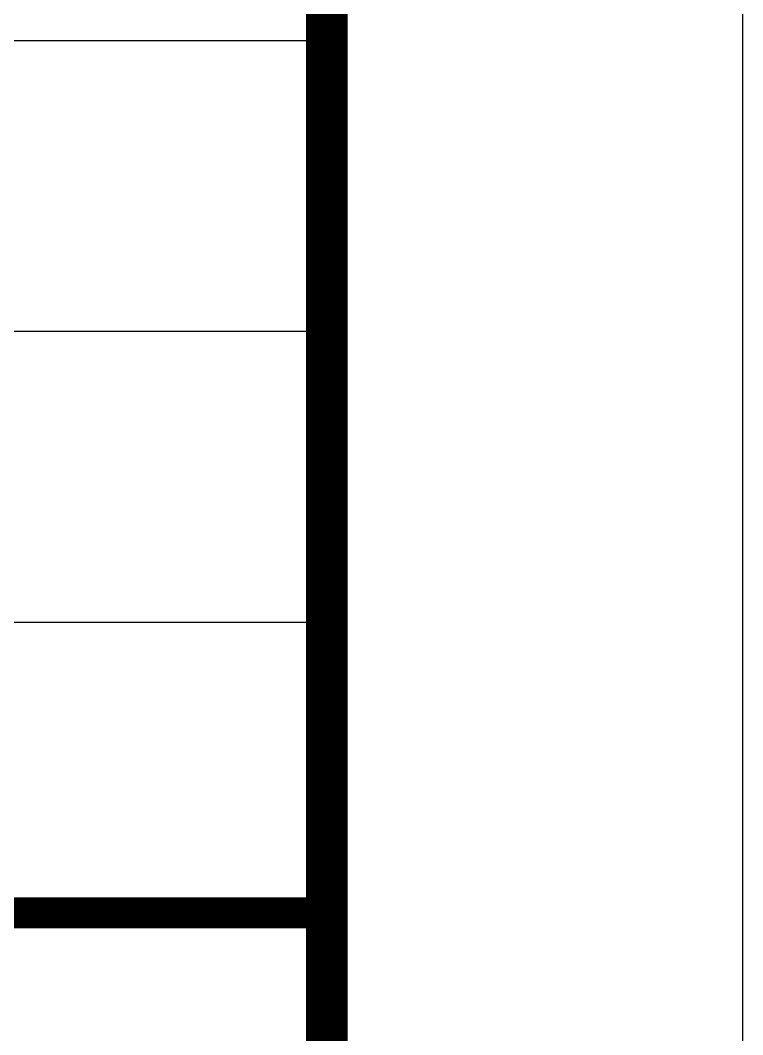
# Model space of a CAD drawing. Header units: millimetres. Extents: x 2359 to 61759, y 2141 to 44141.
# Drawn here: x 60022 to 61759, y 12216 to 14657 of the extents above; entities that cross this region are included whole.
import ezdxf

# ---------------------------------------------------------------- set-up
doc = ezdxf.new("R2010")
doc.units = ezdxf.units.MM
doc.header["$LTSCALE"] = 800

# ---------------------------------------------------------------- blocks, each defined once
blk = doc.blocks.new('AX-TK-HF-20190012-S001-TQ2$0$BZTQ')
at = {"color": 4}
for p, q in [((-50, 114.675), (0, 114.675)), ((-70, 107.675), (0, 107.675)), ((-70, 100.675), (0, 100.675))]:
    blk.add_line(p, q, dxfattribs=at)
at = {"color": 4, "const_width": 0.75}
blk.add_lwpolyline([(-70, 93.675), (0, 93.675)], dxfattribs=at)
blk = doc.blocks.new('AX-TK-HF-20190012-S001-TQ2')
blk.add_blockref('AX-TK-HF-20190012-S001-TQ2$0$BZTQ', (0, 0))
blk = doc.blocks.new('SX-TK-HF-20190012-S001')
blk.add_blockref('AX-TK-HF-20190012-S001-TQ2', (0, 0))
blk = doc.blocks.new('*U3')
at = {"color": 4}
blk.add_lwpolyline([(-584, -10), (10, -10), (10, 410), (-584, 410)], close=True, dxfattribs=at)
at = {"color": 4, "const_width": 1}
blk.add_lwpolyline([(-559, 0), (0, 0), (0, 400), (-559, 400)], close=True, dxfattribs=at)

msp = doc.modelspace()

# ---------------------------------------------------------------- block references
at = {"xscale": 99.99999995327077, "yscale": 99.99999995327077, "zscale": 99.99999995327077}
for name in ['*U3', 'SX-TK-HF-20190012-S001']:
    msp.add_blockref(name, (60758.9, 3141.3), dxfattribs=at)

doc.saveas('drawing.dxf')
